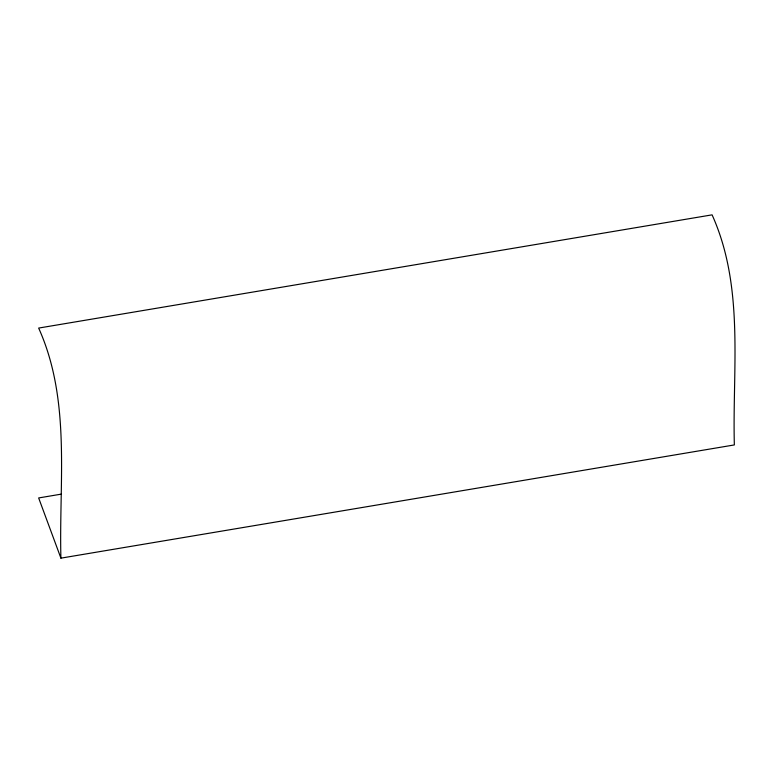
<?xml version="1.0" encoding="UTF-8"?>
<svg xmlns="http://www.w3.org/2000/svg" width="773" height="773" viewBox="0 0 773 773"><rect width="100%" height="100%" fill="white"/><g stroke="black" fill="none" stroke-linecap="round" stroke-linejoin="round"><path stroke-width="1.16" d="M61.26 494.14L38.65 497.947L60.912 558.145L734.35 444.929C732.292 368.344 744.65 287.131 712.088 214.855L38.65 328.071C71.213 400.356 58.854 481.569 60.912 558.145"/></g></svg>
